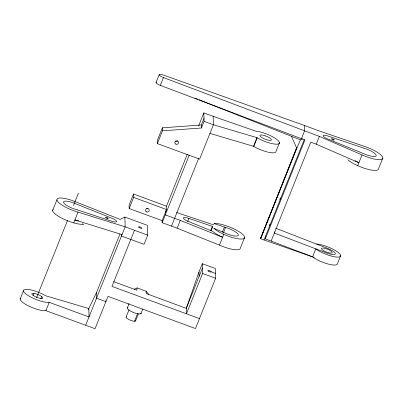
<?xml version="1.0" encoding="UTF-8"?>
<svg xmlns="http://www.w3.org/2000/svg" width="403" height="403" viewBox="0 0 403 403"><rect width="100%" height="100%" fill="white"/><g stroke="black" fill="none" stroke-linecap="round" stroke-linejoin="round"><path stroke-width="0.6" d="M274.378 231.876L274.352 233.06L326.788 253.054A9.133 2.337 21.8 0 0 335.367 253.744A9.133 2.337 21.8 0 0 326.898 248.087L275.632 228.189M156.042 82.519L159.17 74.716A4.624 1.184 21.8 0 1 163.512 75.069L304.688 125.56L304.572 130.884L301.444 138.687L160.334 85.386A4.624 1.184 21.8 0 1 156.636 82.106M314.35 257.502L265.29 238.848L265.36 236.697M148.843 294.502L146.133 291.233L137.106 287.908L136.839 290.19L113.596 281.642M129.126 303.419L127.288 308.35L128.542 309.801A7.4 1.894 21.8 0 0 135.715 313.257A7.4 1.894 21.8 0 0 140.974 313.564L142.748 309.136M140.974 313.564L141.04 313.055L140.904 313.388M202.306 263.698L198.986 271.985L186.292 308.381L186.458 313.811L202.603 273.481L202.306 263.698L215.323 268.484L215.61 278.266L195.475 328.556L107.999 296.381L95.053 328.702L45.877 310.653L43.816 310.693A14.805 3.788 21.8 0 1 27.162 305.212A14.805 3.788 21.8 0 1 20.588 298.225M52.607 210.547L56.919 199.787A17.651 4.519 21.8 0 1 72.988 200.785L120.074 219.393L124.885 217.056L147.453 225.363L147.735 235.151L144.057 244.334L121.474 236.022L121.429 234.4M20.15 299.117L23.475 290.815M33.192 295.601L34.079 293.384M36.537 297.772L67.492 220.491M73.462 205.59L78.484 193.047M40.899 298.835L41.786 296.618M53.065 209.459A17.651 4.519 21.8 0 0 69.472 221.514L73.724 222.894L78.031 212.134L125.152 226.839L147.735 235.151M45.877 310.653L49.206 302.346L89.048 316.965L88.811 308.537L96.408 292.79L119.923 234.093M160.334 85.386L163.457 77.583A4.624 1.184 21.8 0 1 159.17 74.716M162.127 220.643L166.57 209.55L166.469 206.175L133.544 194.009L129.081 205.147L129.182 208.522L162.127 220.643L162.187 222.693L177.154 228.199L223.741 246.838A17.651 4.519 21.8 0 0 240.319 248.172L244.626 237.412A17.651 4.519 21.8 0 0 228.259 226.476L223.992 225.055A17.651 4.519 21.8 0 0 213.943 223.564L225.579 227.423A10.941 2.801 21.8 0 1 238.284 234.657A10.941 2.801 21.8 0 1 228.088 234.254L213.837 228.365A17.651 4.519 21.8 0 0 223.791 234.324L228.048 236.077A17.651 4.519 21.8 0 0 244.626 237.412M88.368 309.64L88.811 308.537L45.564 295.752L44.088 294.88A14.805 3.788 21.8 0 0 25.903 289.379A14.805 3.788 21.8 0 0 28.502 295.772A14.805 3.788 21.8 0 0 47.141 302.386L49.206 302.346M129.182 208.522L133.64 197.384L133.544 194.009M203.817 112.916L204.009 118.351L201.349 124.995L162.384 127.822L157.271 140.582L157.361 143.589L199.631 159.14L213.394 124.779L213.142 116.341L203.817 112.916L198.684 125.736M157.361 143.589L162.469 130.834L162.384 127.822M134.476 230.269L111.984 286.417L199.465 318.592M166.469 206.175L187.244 154.299M166.555 209.343L165.25 212.839M162.187 222.693L189.289 155.029M162.469 130.834L201.435 127.998L204.094 121.358L204.009 118.351M126.144 317.04L129.025 309.842M171.502 226.118L198.614 158.455M134.511 321.256L137.614 313.509M135.534 320.979L138.415 313.781M177.154 228.199L180.277 220.396L222.607 237.281A17.651 4.519 21.8 0 1 212.653 231.322L187.435 221.096A5.98 1.531 21.8 0 1 183.335 217.988A5.98 1.531 21.8 0 1 187.506 217.958L212.759 226.521L211.046 230.803M187.622 221.635L188.906 218.426M210.648 230.672L212.361 226.39M202.437 268.055L186.292 308.381L146.203 293.53L146.133 291.233M253.532 146.304L256.988 137.67L258.842 138.697A14.805 3.788 21.8 0 0 279.455 142.763L276 151.397A14.805 3.788 21.8 0 1 255.381 147.332L253.532 146.304L209.933 133.413M253.789 146.39L257.25 137.755M222.401 232.118L224.4 227.121M223.353 232.974L225.579 227.423M219.479 245.089L223.791 234.324M312.335 256.787L260.58 238.747L296.789 147.79M260.58 238.747L296.804 148.304L300.426 139.871L302.698 138.854M269.29 225.786L269.99 224.038M279.778 199.611L280.478 197.868M264.03 240.022L304.27 139.579M265.29 238.848L304.9 139.972L301.444 138.687M271.159 241.029L310.768 142.153L316.234 144.193L358.887 162.721A17.651 4.519 21.8 0 1 354.922 160.762M316.234 144.193L319.357 136.39L163.457 77.583M304.688 125.56L319.478 131.066L366.483 147.065A17.651 4.519 21.8 0 1 382.85 158.001L378.538 168.761A17.651 4.519 21.8 0 1 361.959 167.426L357.703 165.678L362.01 154.913L319.357 136.39M340.656 255.714L337.462 263.688A14.805 3.788 21.8 0 1 328.853 264.227A14.805 3.788 21.8 0 1 313.816 257.749L312.617 256.837L315.806 248.868L317.01 249.779A14.805 3.788 21.8 0 0 336.545 257.054A14.805 3.788 21.8 0 0 336.676 251.361A14.805 3.788 21.8 0 0 317.141 244.087L316.602 244.092M127.877 307.534L127.353 307.847M134.194 289.218L137.106 287.908M176.489 212.482L213.907 224.975M256.988 137.67L213.394 124.779L204.094 121.358M122.028 234.647L74.908 219.937A17.651 4.519 21.8 0 0 78.837 220.884M78.031 212.134L73.784 210.754A17.651 4.519 21.8 0 1 56.919 199.787M82.373 223.821L83.537 224.204A17.651 4.519 21.8 0 1 73.724 222.894M133.64 197.384L166.57 209.55M165.311 214.89L180.277 220.396M211.293 271.839L215.469 273.375M202.603 273.481L215.61 278.266M198.84 99.682L300.426 139.871M213.142 116.341L255.91 131.207L258.63 131.59A14.805 3.788 21.8 0 1 279.455 142.763M194.76 98.06L197.677 99.219M362.01 154.913L366.272 156.666A17.651 4.519 21.8 0 0 382.85 158.001M291.56 136.592L296.804 148.304L296.774 147.276L260.565 238.238M198.986 271.985L199.117 276.342M201.349 124.995L201.435 127.998M105.858 300.588L105.888 301.645L96.559 298.21L96.408 292.79M85.718 325.161L125.152 226.839L124.885 217.056M177.743 140.944A1.849 1.778 -1.7 0 1 175.491 141M135.574 320.627A5.098 1.305 21.8 0 1 131.292 320.571L130.053 320.098A5.098 1.305 21.8 0 1 126.507 316.823M148.027 208.532A1.849 1.778 -1.7 0 1 146.611 208.573M357.703 165.678A17.651 4.519 21.8 0 1 347.749 159.714M107.878 218.587L107.596 218.552A1.481 0.378 21.8 0 1 106.216 218.048L105.924 217.877A1.481 0.378 21.8 0 1 105.878 217.288A1.481 0.378 21.8 0 1 107.828 217.998A1.481 0.378 21.8 0 1 107.878 218.587M333.85 140.043L333.563 139.997A1.481 0.378 21.8 0 1 332.178 139.483L331.896 139.317A1.481 0.378 21.8 0 1 331.906 138.748A1.481 0.378 21.8 0 1 333.86 139.473A1.481 0.378 21.8 0 1 333.85 140.043M77.29 209.847L73.623 208.754A10.564 2.705 21.8 0 1 63.528 202.185A10.564 2.705 21.8 0 1 73.15 202.785L111.309 218.008A5.607 1.436 21.8 0 1 116.663 221.494A5.607 1.436 21.8 0 1 111.56 221.176L77.29 209.847M363.889 148.143L328.354 136.174A5.607 1.436 21.8 0 0 323.09 135.751A5.607 1.436 21.8 0 0 328.284 139.221L366.312 154.737A10.564 2.705 21.8 0 0 376.236 155.538A10.564 2.705 21.8 0 0 366.443 148.994L363.889 148.143M265.592 135.962L264.091 135.468A6.206 1.587 21.8 0 0 260.927 136.924A6.206 1.587 21.8 0 0 270.413 140.415A6.206 1.587 21.8 0 0 267.093 136.572L265.592 135.962M175.582 144.017A1.849 1.778 -1.7 0 0 178.509 142.758A1.849 1.778 -1.7 0 0 175.92 140.954A1.849 1.778 -1.7 0 0 175.582 144.017M139.03 227.463A1.849 0.474 21.8 0 0 141.911 228.299A1.849 0.474 21.8 0 0 139.776 226.889A1.849 0.474 21.8 0 0 139.03 227.463M208.356 271.118A1.849 0.474 21.8 0 0 211.237 271.949A1.849 0.474 21.8 0 0 209.107 270.544A1.849 0.474 21.8 0 0 208.356 271.118M33.776 295.842A5.919 1.516 21.8 0 0 42.738 298.18A5.919 1.516 21.8 0 0 35.353 293.656A5.919 1.516 21.8 0 0 33.776 295.842M146.284 211.726A1.849 1.778 -1.7 0 0 149.216 210.472A1.849 1.778 -1.7 0 0 146.621 208.663A1.849 1.778 -1.7 0 0 146.284 211.726M323.045 250.298A5.808 1.486 21.8 0 0 332.087 252.913A5.808 1.486 21.8 0 0 325.392 248.5A5.808 1.486 21.8 0 0 323.045 250.298"/></g></svg>
